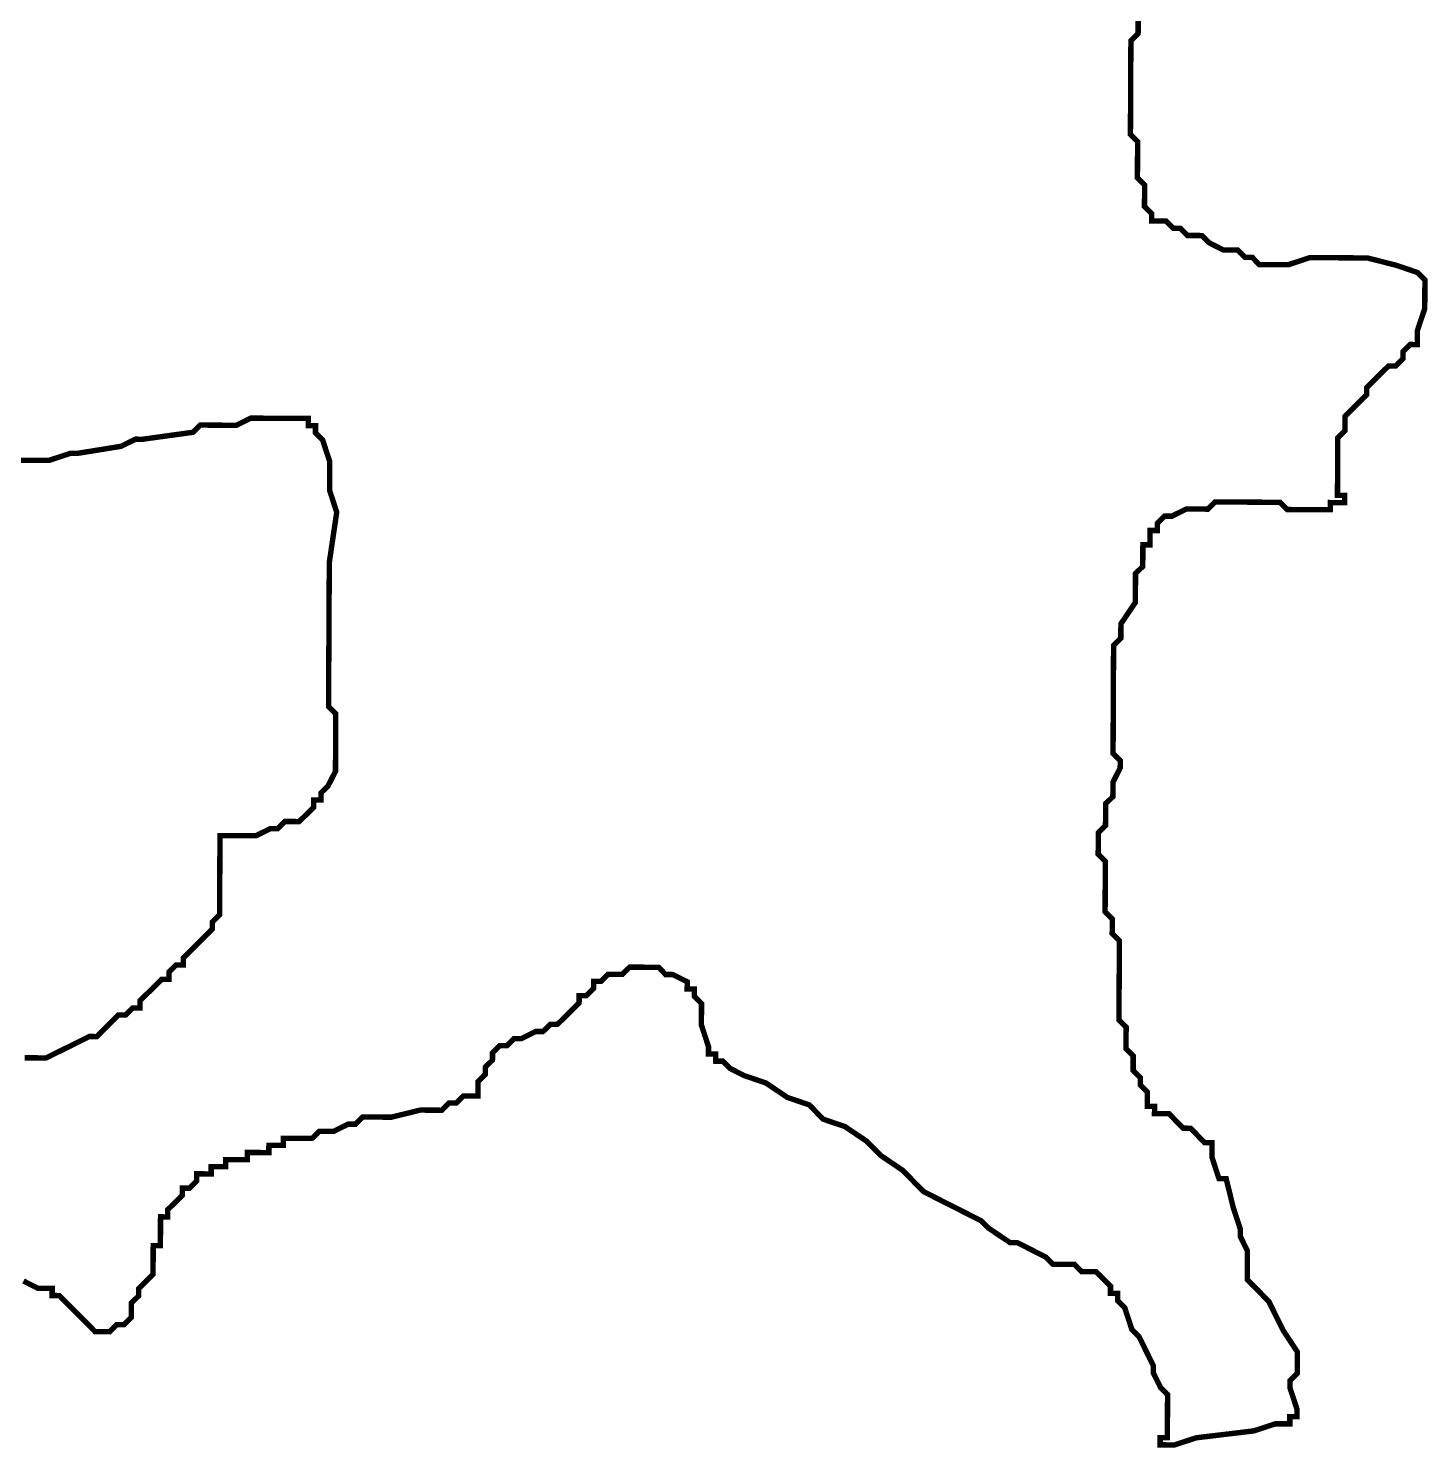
# Model space of a CAD drawing. Header units: metres. Extents: x 290190 to 339802, y 1811045 to 1991312.
# Drawn here: x 322448 to 323232, y 1844868 to 1845663 of the extents above; entities that cross this region are included whole.
import ezdxf

# ---------------------------------------------------------------- set-up
doc = ezdxf.new("R2010")
doc.units = ezdxf.units.M
doc.header["$MEASUREMENT"] = 0
doc.layers.add('HAZARDS LINE', color=1, linetype='Continuous')

msp = doc.modelspace()

# ---------------------------------------------------------------- linework, layer by layer
at = {"layer": 'HAZARDS LINE', "lineweight": 18}
for points in [[(322445.19, 1844961.52, 3.03, 3.03, 0), (322453.24, 1844957.45, 3.03, 3.03, 0), (322457.27, 1844957.43, 3.03, 3.03, 0), (322461.3, 1844957.41, 3.03, 3.03, 0), (322461.28, 1844953.38, 3.03, 3.03, 0), (322465.32, 1844953.36, 3.03, 3.03, 0), (322469.33, 1844949.3, 3.03, 3.03, 0), (322473.35, 1844945.25, 3.03, 3.03, 0), (322477.36, 1844941.2, 3.03, 3.03, 0), (322481.38, 1844937.14, 3.03, 3.03, 0), (322485.39, 1844933.09, 3.03, 3.03, 0), (322489.42, 1844933.07, 3.03, 3.03, 0), (322493.46, 1844933.05, 3.03, 3.03, 0), (322497.51, 1844937.06, 3.03, 3.03, 0), (322501.54, 1844937.04, 3.03, 3.03, 0), (322505.6, 1844941.06, 3.03, 3.03, 0), (322505.62, 1844945.09, 3.03, 3.03, 0), (322505.64, 1844949.13, 3.03, 3.03, 0), (322509.69, 1844953.14, 3.03, 3.03, 0), (322509.71, 1844957.18, 3.03, 3.03, 0), (322513.76, 1844961.19, 3.03, 3.03, 0), (322517.81, 1844965.21, 3.03, 3.03, 0), (322517.83, 1844969.24, 3.03, 3.03, 0), (322517.85, 1844973.28, 3.03, 3.03, 0), (322517.87, 1844977.31, 3.03, 3.03, 0), (322517.89, 1844981.34, 3.03, 3.03, 0), (322521.93, 1844981.33, 3.03, 3.03, 0), (322521.95, 1844985.36, 3.03, 3.03, 0), (322521.96, 1844989.39, 3.03, 3.03, 0), (322521.98, 1844993.43, 3.03, 3.03, 0), (322522, 1844997.46, 3.03, 3.03, 0), (322526.04, 1844997.44, 3.03, 3.03, 0), (322526.06, 1845001.48, 3.03, 3.03, 0), (322530.11, 1845005.49, 3.03, 3.03, 0), (322534.16, 1845009.51, 3.03, 3.03, 0), (322534.18, 1845013.54, 3.03, 3.03, 0), (322538.22, 1845013.52, 3.03, 3.03, 0), (322542.27, 1845017.54, 3.03, 3.03, 0), (322542.29, 1845021.57, 3.03, 3.03, 0), (322546.32, 1845021.55, 3.03, 3.03, 0), (322550.36, 1845021.53, 3.03, 3.03, 0), (322550.38, 1845025.57, 3.03, 3.03, 0), (322554.41, 1845025.55, 3.03, 3.03, 0), (322558.44, 1845025.53, 3.03, 3.03, 0), (322558.46, 1845029.56, 3.03, 3.03, 0), (322562.5, 1845029.54, 3.03, 3.03, 0), (322566.53, 1845029.52, 3.03, 3.03, 0), (322570.56, 1845029.5, 3.03, 3.03, 0), (322570.58, 1845033.54, 3.03, 3.03, 0), (322574.62, 1845033.52, 3.03, 3.03, 0), (322578.65, 1845033.5, 3.03, 3.03, 0), (322582.68, 1845033.48, 3.03, 3.03, 0), (322582.7, 1845037.52, 3.03, 3.03, 0), (322586.74, 1845037.5, 3.03, 3.03, 0), (322590.77, 1845037.48, 3.03, 3.03, 0), (322590.79, 1845041.51, 3.03, 3.03, 0), (322594.82, 1845041.49, 3.03, 3.03, 0), (322598.86, 1845041.47, 3.03, 3.03, 0), (322606.93, 1845041.43, 3.03, 3.03, 0), (322610.98, 1845045.45, 3.03, 3.03, 0), (322615.01, 1845045.43, 3.03, 3.03, 0), (322619.05, 1845045.41, 3.03, 3.03, 0), (322627.13, 1845049.4, 3.03, 3.03, 0), (322631.17, 1845049.39, 3.03, 3.03, 0), (322635.22, 1845053.4, 3.03, 3.03, 0), (322639.25, 1845053.38, 3.03, 3.03, 0), (322643.29, 1845053.36, 3.03, 3.03, 0), (322651.35, 1845053.32, 3.03, 3.03, 0), (322667.51, 1845057.28, 3.03, 3.03, 0), (322675.58, 1845057.24, 3.03, 3.03, 0), (322679.61, 1845057.22, 3.03, 3.03, 0), (322683.66, 1845061.24, 3.03, 3.03, 0), (322687.7, 1845061.22, 3.03, 3.03, 0), (322691.75, 1845065.23, 3.03, 3.03, 0), (322695.78, 1845065.21, 3.03, 3.03, 0), (322699.82, 1845065.19, 3.03, 3.03, 0), (322699.84, 1845069.23, 3.03, 3.03, 0), (322699.86, 1845073.26, 3.03, 3.03, 0), (322703.91, 1845077.28, 3.03, 3.03, 0), (322703.93, 1845081.31, 3.03, 3.03, 0), (322707.98, 1845085.33, 3.03, 3.03, 0), (322708, 1845089.36, 3.03, 3.03, 0), (322712.05, 1845093.37, 3.03, 3.03, 0), (322716.09, 1845093.36, 3.03, 3.03, 0), (322720.14, 1845097.37, 3.03, 3.03, 0), (322724.18, 1845097.35, 3.03, 3.03, 0), (322732.26, 1845101.35, 3.03, 3.03, 0), (322736.3, 1845101.33, 3.03, 3.03, 0), (322740.35, 1845105.34, 3.03, 3.03, 0), (322744.38, 1845105.32, 3.03, 3.03, 0), (322748.44, 1845109.34, 3.03, 3.03, 0), (322752.49, 1845113.35, 3.03, 3.03, 0), (322756.54, 1845117.37, 3.03, 3.03, 0), (322756.56, 1845121.4, 3.03, 3.03, 0), (322760.6, 1845121.38, 3.03, 3.03, 0), (322764.65, 1845125.4, 3.03, 3.03, 0), (322764.67, 1845129.43, 3.03, 3.03, 0), (322768.7, 1845129.41, 3.03, 3.03, 0), (322772.75, 1845133.43, 3.03, 3.03, 0), (322776.79, 1845133.41, 3.03, 3.03, 0), (322780.82, 1845133.39, 3.03, 3.03, 0), (322784.88, 1845137.4, 3.03, 3.03, 0), (322788.91, 1845137.38, 3.03, 3.03, 0), (322796.98, 1845137.34, 3.03, 3.03, 0), (322801.01, 1845137.33, 3.03, 3.03, 0), (322805.02, 1845133.27, 3.03, 3.03, 0), (322809.06, 1845133.25, 3.03, 3.03, 0), (322817.11, 1845129.18, 3.03, 3.03, 0), (322817.09, 1845125.14, 3.03, 3.03, 0), (322821.12, 1845125.13, 3.03, 3.03, 0), (322821.1, 1845121.09, 3.03, 3.03, 0), (322825.12, 1845117.04, 3.03, 3.03, 0), (322825.1, 1845113, 3.03, 3.03, 0), (322825.06, 1845104.93, 3.03, 3.03, 0), (322829.03, 1845092.81, 3.03, 3.03, 0), (322829.01, 1845088.78, 3.03, 3.03, 0), (322833.05, 1845088.76, 3.03, 3.03, 0), (322833.03, 1845084.72, 3.03, 3.03, 0), (322837.06, 1845084.7, 3.03, 3.03, 0), (322841.08, 1845080.65, 3.03, 3.03, 0), (322849.12, 1845076.58, 3.03, 3.03, 0), (322861.21, 1845072.48, 3.03, 3.03, 0), (322873.27, 1845064.36, 3.03, 3.03, 0), (322885.35, 1845060.26, 3.03, 3.03, 0), (322893.38, 1845052.16, 3.03, 3.03, 0), (322905.46, 1845048.06, 3.03, 3.03, 0), (322917.52, 1845039.94, 3.03, 3.03, 0), (322925.55, 1845031.83, 3.03, 3.03, 0), (322937.61, 1845023.7, 3.03, 3.03, 0), (322941.63, 1845019.65, 3.03, 3.03, 0), (322945.64, 1845015.6, 3.03, 3.03, 0), (322949.66, 1845011.54, 3.03, 3.03, 0), (322957.7, 1845007.47, 3.03, 3.03, 0), (322965.75, 1845003.4, 3.03, 3.03, 0), (322973.8, 1844999.32, 3.03, 3.03, 0), (322981.85, 1844995.25, 3.03, 3.03, 0), (322985.86, 1844991.2, 3.03, 3.03, 0), (322997.92, 1844983.07, 3.03, 3.03, 0), (323001.96, 1844983.05, 3.03, 3.03, 0), (323010.01, 1844978.98, 3.03, 3.03, 0), (323018.05, 1844974.9, 3.03, 3.03, 0), (323022.07, 1844970.85, 3.03, 3.03, 0), (323030.14, 1844970.81, 3.03, 3.03, 0), (323034.17, 1844970.79, 3.03, 3.03, 0), (323038.18, 1844966.74, 3.03, 3.03, 0), (323042.22, 1844966.72, 3.03, 3.03, 0), (323046.25, 1844966.7, 3.03, 3.03, 0), (323050.27, 1844962.64, 3.03, 3.03, 0), (323054.28, 1844958.59, 3.03, 3.03, 0), (323054.26, 1844954.56, 3.03, 3.03, 0), (323058.29, 1844954.54, 3.03, 3.03, 0), (323058.27, 1844950.5, 3.03, 3.03, 0), (323062.29, 1844946.45, 3.03, 3.03, 0), (323066.26, 1844934.33, 3.03, 3.03, 0), (323070.28, 1844930.27, 3.03, 3.03, 0), (323078.27, 1844914.1, 3.03, 3.03, 0), (323078.25, 1844910.06, 3.03, 3.03, 0), (323082.24, 1844901.97, 3.03, 3.03, 0), (323086.26, 1844897.92, 3.03, 3.03, 0), (323086.24, 1844893.89, 3.03, 3.03, 0), (323086.22, 1844889.85, 3.03, 3.03, 0), (323086.2, 1844885.82, 3.03, 3.03, 0), (323086.18, 1844881.78, 3.03, 3.03, 0), (323086.16, 1844877.75, 3.03, 3.03, 0), (323086.14, 1844873.71, 3.03, 3.03, 0), (323082.11, 1844873.73, 3.03, 3.03, 0), (323082.09, 1844869.7, 3.03, 3.03, 0), (323086.12, 1844869.68, 3.03, 3.03, 0), (323090.16, 1844869.66, 3.03, 3.03, 0), (323102.28, 1844873.64, 3.03, 3.03, 0), (323134.57, 1844877.51, 3.03, 3.03, 0), (323146.69, 1844881.49, 3.03, 3.03, 0), (323150.72, 1844881.47, 3.03, 3.03, 0), (323154.75, 1844881.45, 3.03, 3.03, 0), (323154.77, 1844885.49, 3.03, 3.03, 0), (323158.81, 1844885.47, 3.03, 3.03, 0), (323158.83, 1844889.5, 3.03, 3.03, 0), (323154.85, 1844901.62, 3.03, 3.03, 0), (323154.87, 1844905.66, 3.03, 3.03, 0), (323158.92, 1844909.67, 3.03, 3.03, 0), (323158.94, 1844913.71, 3.03, 3.03, 0), (323158.96, 1844917.74, 3.03, 3.03, 0), (323158.98, 1844921.78, 3.03, 3.03, 0), (323150.97, 1844933.92, 3.03, 3.03, 0), (323146.98, 1844942.01, 3.03, 3.03, 0), (323142.98, 1844950.09, 3.03, 3.03, 0), (323138.97, 1844954.15, 3.03, 3.03, 0), (323134.95, 1844958.2, 3.03, 3.03, 0), (323130.94, 1844962.26, 3.03, 3.03, 0), (323130.96, 1844966.29, 3.03, 3.03, 0), (323130.98, 1844970.32, 3.03, 3.03, 0), (323131.02, 1844978.39, 3.03, 3.03, 0), (323127.02, 1844986.48, 3.03, 3.03, 0), (323127.04, 1844990.52, 3.03, 3.03, 0), (323123.07, 1845002.64, 3.03, 3.03, 0), (323119.11, 1845018.79, 3.03, 3.03, 0), (323115.08, 1845018.81, 3.03, 3.03, 0), (323111.1, 1845030.94, 3.03, 3.03, 0), (323111.12, 1845034.97, 3.03, 3.03, 0), (323111.14, 1845039.01, 3.03, 3.03, 0), (323107.11, 1845039.03, 3.03, 3.03, 0), (323103.09, 1845043.08, 3.03, 3.03, 0), (323099.08, 1845047.13, 3.03, 3.03, 0), (323095.04, 1845047.15, 3.03, 3.03, 0), (323087.02, 1845055.26, 3.03, 3.03, 0), (323082.98, 1845055.28, 3.03, 3.03, 0), (323078.95, 1845055.3, 3.03, 3.03, 0), (323078.97, 1845059.33, 3.03, 3.03, 0), (323074.93, 1845059.35, 3.03, 3.03, 0), (323074.95, 1845063.39, 3.03, 3.03, 0), (323074.97, 1845067.42, 3.03, 3.03, 0), (323070.96, 1845071.47, 3.03, 3.03, 0), (323070.98, 1845075.51, 3.03, 3.03, 0), (323066.96, 1845079.56, 3.03, 3.03, 0), (323066.98, 1845083.6, 3.03, 3.03, 0), (323067, 1845087.63, 3.03, 3.03, 0), (323062.99, 1845091.69, 3.03, 3.03, 0), (323063.01, 1845095.72, 3.03, 3.03, 0), (323063.03, 1845099.75, 3.03, 3.03, 0), (323063.05, 1845103.79, 3.03, 3.03, 0), (323059.03, 1845107.84, 3.03, 3.03, 0), (323059.07, 1845115.91, 3.03, 3.03, 0), (323059.09, 1845119.95, 3.03, 3.03, 0), (323059.15, 1845132.05, 3.03, 3.03, 0), (323059.19, 1845140.12, 3.03, 3.03, 0), (323059.21, 1845144.15, 3.03, 3.03, 0), (323059.23, 1845148.19, 3.03, 3.03, 0), (323059.25, 1845152.22, 3.03, 3.03, 0), (323055.23, 1845156.27, 3.03, 3.03, 0), (323055.27, 1845164.34, 3.03, 3.03, 0), (323051.26, 1845168.4, 3.03, 3.03, 0), (323051.31, 1845180.5, 3.03, 3.03, 0), (323051.33, 1845184.53, 3.03, 3.03, 0), (323051.35, 1845188.57, 3.03, 3.03, 0), (323051.37, 1845192.6, 3.03, 3.03, 0), (323051.39, 1845196.64, 3.03, 3.03, 0), (323047.38, 1845200.69, 3.03, 3.03, 0), (323047.4, 1845204.73, 3.03, 3.03, 0), (323047.42, 1845208.76, 3.03, 3.03, 0), (323047.44, 1845212.79, 3.03, 3.03, 0), (323051.49, 1845216.81, 3.03, 3.03, 0), (323051.51, 1845220.84, 3.03, 3.03, 0), (323051.53, 1845224.88, 3.03, 3.03, 0), (323051.55, 1845228.91, 3.03, 3.03, 0), (323055.6, 1845232.93, 3.03, 3.03, 0), (323055.62, 1845236.96, 3.03, 3.03, 0), (323055.64, 1845241, 3.03, 3.03, 0), (323059.71, 1845249.04, 3.03, 3.03, 0), (323059.73, 1845253.08, 3.03, 3.03, 0), (323055.72, 1845257.13, 3.03, 3.03, 0), (323055.74, 1845261.17, 3.03, 3.03, 0), (323055.76, 1845265.2, 3.03, 3.03, 0), (323055.78, 1845269.24, 3.03, 3.03, 0), (323055.79, 1845273.27, 3.03, 3.03, 0), (323055.81, 1845277.3, 3.03, 3.03, 0), (323055.83, 1845281.34, 3.03, 3.03, 0), (323055.85, 1845285.37, 3.03, 3.03, 0), (323055.87, 1845289.41, 3.03, 3.03, 0), (323055.89, 1845293.44, 3.03, 3.03, 0), (323055.91, 1845297.48, 3.03, 3.03, 0), (323055.93, 1845301.51, 3.03, 3.03, 0), (323055.95, 1845305.55, 3.03, 3.03, 0), (323055.97, 1845309.58, 3.03, 3.03, 0), (323055.99, 1845313.61, 3.03, 3.03, 0), (323056.01, 1845317.65, 3.03, 3.03, 0), (323060.06, 1845321.66, 3.03, 3.03, 0), (323060.08, 1845325.7, 3.03, 3.03, 0), (323060.1, 1845329.73, 3.03, 3.03, 0), (323068.23, 1845341.8, 3.03, 3.03, 0), (323068.25, 1845345.83, 3.03, 3.03, 0), (323068.26, 1845349.86, 3.03, 3.03, 0), (323068.28, 1845353.9, 3.03, 3.03, 0), (323068.3, 1845357.93, 3.03, 3.03, 0), (323072.36, 1845361.95, 3.03, 3.03, 0), (323072.38, 1845365.98, 3.03, 3.03, 0), (323072.4, 1845370.02, 3.03, 3.03, 0), (323072.42, 1845374.05, 3.03, 3.03, 0), (323076.45, 1845374.03, 3.03, 3.03, 0), (323076.47, 1845378.07, 3.03, 3.03, 0), (323076.49, 1845382.1, 3.03, 3.03, 0), (323080.52, 1845382.08, 3.03, 3.03, 0), (323080.54, 1845386.12, 3.03, 3.03, 0), (323084.59, 1845390.13, 3.03, 3.03, 0), (323088.63, 1845390.11, 3.03, 3.03, 0), (323096.71, 1845394.11, 3.03, 3.03, 0), (323100.75, 1845394.09, 3.03, 3.03, 0), (323104.78, 1845394.07, 3.03, 3.03, 0), (323108.82, 1845394.05, 3.03, 3.03, 0), (323112.87, 1845398.06, 3.03, 3.03, 0), (323116.9, 1845398.04, 3.03, 3.03, 0), (323120.94, 1845398.02, 3.03, 3.03, 0), (323124.97, 1845398.01, 3.03, 3.03, 0), (323129, 1845397.99, 3.03, 3.03, 0), (323133.04, 1845397.97, 3.03, 3.03, 0), (323137.07, 1845397.95, 3.03, 3.03, 0), (323141.11, 1845397.93, 3.03, 3.03, 0), (323145.14, 1845397.91, 3.03, 3.03, 0), (323149.17, 1845397.89, 3.03, 3.03, 0), (323153.19, 1845393.84, 3.03, 3.03, 0), (323157.22, 1845393.82, 3.03, 3.03, 0), (323161.25, 1845393.8, 3.03, 3.03, 0), (323165.29, 1845393.78, 3.03, 3.03, 0), (323169.32, 1845393.76, 3.03, 3.03, 0), (323173.36, 1845393.74, 3.03, 3.03, 0), (323177.39, 1845393.72, 3.03, 3.03, 0), (323177.41, 1845397.75, 3.03, 3.03, 0), (323181.44, 1845397.73, 3.03, 3.03, 0), (323185.48, 1845397.71, 3.03, 3.03, 0), (323185.5, 1845401.75, 3.03, 3.03, 0), (323181.46, 1845401.77, 3.03, 3.03, 0), (323181.48, 1845405.8, 3.03, 3.03, 0), (323181.5, 1845409.84, 3.03, 3.03, 0), (323181.52, 1845413.87, 3.03, 3.03, 0), (323181.54, 1845417.91, 3.03, 3.03, 0), (323181.56, 1845421.94, 3.03, 3.03, 0), (323181.58, 1845425.97, 3.03, 3.03, 0), (323181.6, 1845430.01, 3.03, 3.03, 0), (323181.62, 1845434.04, 3.03, 3.03, 0), (323185.67, 1845438.06, 3.03, 3.03, 0), (323185.69, 1845442.09, 3.03, 3.03, 0), (323185.71, 1845446.13, 3.03, 3.03, 0), (323189.76, 1845450.14, 3.03, 3.03, 0), (323193.82, 1845454.16, 3.03, 3.03, 0), (323197.87, 1845458.17, 3.03, 3.03, 0), (323197.89, 1845462.21, 3.03, 3.03, 0), (323201.94, 1845466.22, 3.03, 3.03, 0), (323205.99, 1845470.24, 3.03, 3.03, 0), (323210.05, 1845474.25, 3.03, 3.03, 0), (323214.08, 1845474.23, 3.03, 3.03, 0), (323218.13, 1845478.25, 3.03, 3.03, 0), (323218.15, 1845482.28, 3.03, 3.03, 0), (323222.21, 1845486.3, 3.03, 3.03, 0), (323226.24, 1845486.28, 3.03, 3.03, 0), (323226.28, 1845494.34, 3.03, 3.03, 0), (323230.37, 1845506.43, 3.03, 3.03, 0), (323230.41, 1845514.5, 3.03, 3.03, 0), (323230.45, 1845522.57, 3.03, 3.03, 0), (323226.43, 1845526.62, 3.03, 3.03, 0), (323214.35, 1845530.71, 3.03, 3.03, 0), (323198.24, 1845534.82, 3.03, 3.03, 0), (323186.14, 1845534.88, 3.03, 3.03, 0), (323182.1, 1845534.9, 3.03, 3.03, 0), (323178.07, 1845534.92, 3.03, 3.03, 0), (323174.04, 1845534.94, 3.03, 3.03, 0), (323170, 1845534.96, 3.03, 3.03, 0), (323165.97, 1845534.98, 3.03, 3.03, 0), (323153.85, 1845531, 3.03, 3.03, 0), (323149.81, 1845531.02, 3.03, 3.03, 0), (323145.78, 1845531.04, 3.03, 3.03, 0), (323141.75, 1845531.06, 3.03, 3.03, 0), (323137.71, 1845531.08, 3.03, 3.03, 0), (323133.7, 1845535.13, 3.03, 3.03, 0), (323129.66, 1845535.15, 3.03, 3.03, 0), (323125.65, 1845539.21, 3.03, 3.03, 0), (323121.62, 1845539.23, 3.03, 3.03, 0), (323117.58, 1845539.25, 3.03, 3.03, 0), (323109.53, 1845543.32, 3.03, 3.03, 0), (323105.52, 1845547.37, 3.03, 3.03, 0), (323097.45, 1845547.41, 3.03, 3.03, 0), (323093.44, 1845551.47, 3.03, 3.03, 0), (323089.4, 1845551.49, 3.03, 3.03, 0), (323085.39, 1845555.54, 3.03, 3.03, 0), (323081.36, 1845555.56, 3.03, 3.03, 0), (323077.32, 1845555.58, 3.03, 3.03, 0), (323077.34, 1845559.61, 3.03, 3.03, 0), (323073.33, 1845563.67, 3.03, 3.03, 0), (323073.35, 1845567.7, 3.03, 3.03, 0), (323073.37, 1845571.74, 3.03, 3.03, 0), (323073.39, 1845575.77, 3.03, 3.03, 0), (323069.37, 1845579.82, 3.03, 3.03, 0), (323069.39, 1845583.86, 3.03, 3.03, 0), (323069.41, 1845587.89, 3.03, 3.03, 0), (323069.43, 1845591.93, 3.03, 3.03, 0), (323069.45, 1845595.96, 3.03, 3.03, 0), (323069.47, 1845600, 3.03, 3.03, 0), (323065.45, 1845604.05, 3.03, 3.03, 0), (323065.47, 1845608.08, 3.03, 3.03, 0), (323065.49, 1845612.12, 3.03, 3.03, 0), (323065.51, 1845616.15, 3.03, 3.03, 0), (323065.53, 1845620.19, 3.03, 3.03, 0), (323065.55, 1845624.22, 3.03, 3.03, 0), (323065.57, 1845628.26, 3.03, 3.03, 0), (323065.59, 1845632.29, 3.03, 3.03, 0), (323065.61, 1845636.32, 3.03, 3.03, 0), (323065.63, 1845640.36, 3.03, 3.03, 0), (323065.65, 1845644.39, 3.03, 3.03, 0), (323065.67, 1845648.43, 3.03, 3.03, 0), (323065.69, 1845652.46, 3.03, 3.03, 0), (323065.71, 1845656.5, 3.03, 3.03, 0), (323069.76, 1845660.51, 3.03, 3.03, 0), (323069.78, 1845664.54, 3.03, 3.03, 0), (323069.8, 1845668.58, 3.03, 3.03, 0)], [(322443.37, 1845421.46, 3.03, 3.03, 0), (322447.4, 1845421.44, 3.03, 3.03, 0), (322451.44, 1845421.42, 3.03, 3.03, 0), (322455.47, 1845421.4, 3.03, 3.03, 0), (322459.5, 1845421.38, 3.03, 3.03, 0), (322471.62, 1845425.36, 3.03, 3.03, 0), (322475.66, 1845425.34, 3.03, 3.03, 0), (322499.88, 1845429.26, 3.03, 3.03, 0), (322507.97, 1845433.25, 3.03, 3.03, 0), (322512, 1845433.23, 3.03, 3.03, 0), (322540.26, 1845437.13, 3.03, 3.03, 0), (322544.31, 1845441.15, 3.03, 3.03, 0), (322548.34, 1845441.13, 3.03, 3.03, 0), (322552.38, 1845441.11, 3.03, 3.03, 0), (322564.48, 1845441.05, 3.03, 3.03, 0), (322572.56, 1845445.04, 3.03, 3.03, 0), (322584.67, 1845444.99, 3.03, 3.03, 0), (322588.7, 1845444.97, 3.03, 3.03, 0), (322592.73, 1845444.95, 3.03, 3.03, 0), (322596.77, 1845444.93, 3.03, 3.03, 0), (322600.8, 1845444.91, 3.03, 3.03, 0), (322604.83, 1845444.89, 3.03, 3.03, 0), (322604.81, 1845440.85, 3.03, 3.03, 0), (322608.85, 1845440.83, 3.03, 3.03, 0), (322608.83, 1845436.8, 3.03, 3.03, 0), (322612.84, 1845432.75, 3.03, 3.03, 0), (322616.82, 1845420.62, 3.03, 3.03, 0), (322616.74, 1845404.49, 3.03, 3.03, 0), (322620.72, 1845392.36, 3.03, 3.03, 0), (322616.55, 1845364.14, 3.03, 3.03, 0), (322616.53, 1845360.11, 3.03, 3.03, 0), (322616.51, 1845356.07, 3.03, 3.03, 0), (322616.49, 1845352.04, 3.03, 3.03, 0), (322616.47, 1845348.01, 3.03, 3.03, 0), (322616.45, 1845343.97, 3.03, 3.03, 0), (322616.43, 1845339.94, 3.03, 3.03, 0), (322616.41, 1845335.9, 3.03, 3.03, 0), (322616.33, 1845319.76, 3.03, 3.03, 0), (322616.31, 1845315.73, 3.03, 3.03, 0), (322616.27, 1845307.66, 3.03, 3.03, 0), (322616.26, 1845303.63, 3.03, 3.03, 0), (322616.24, 1845299.59, 3.03, 3.03, 0), (322616.2, 1845291.52, 3.03, 3.03, 0), (322616.18, 1845287.49, 3.03, 3.03, 0), (322616.16, 1845283.46, 3.03, 3.03, 0), (322620.17, 1845279.4, 3.03, 3.03, 0), (322620.15, 1845275.37, 3.03, 3.03, 0), (322620.13, 1845271.33, 3.03, 3.03, 0), (322620.08, 1845259.23, 3.03, 3.03, 0), (322620.06, 1845255.2, 3.03, 3.03, 0), (322620.04, 1845251.16, 3.03, 3.03, 0), (322620.02, 1845247.13, 3.03, 3.03, 0), (322615.94, 1845239.08, 3.03, 3.03, 0), (322611.89, 1845235.06, 3.03, 3.03, 0), (322611.87, 1845231.03, 3.03, 3.03, 0), (322607.84, 1845231.05, 3.03, 3.03, 0), (322607.82, 1845227.01, 3.03, 3.03, 0), (322603.77, 1845223, 3.03, 3.03, 0), (322599.71, 1845218.98, 3.03, 3.03, 0), (322595.68, 1845219, 3.03, 3.03, 0), (322591.65, 1845219.02, 3.03, 3.03, 0), (322587.59, 1845215.01, 3.03, 3.03, 0), (322583.56, 1845215.03, 3.03, 3.03, 0), (322575.47, 1845211.03, 3.03, 3.03, 0), (322571.44, 1845211.05, 3.03, 3.03, 0), (322563.37, 1845211.09, 3.03, 3.03, 0), (322559.34, 1845211.11, 3.03, 3.03, 0), (322555.3, 1845211.13, 3.03, 3.03, 0), (322555.28, 1845207.09, 3.03, 3.03, 0), (322555.26, 1845203.06, 3.03, 3.03, 0), (322555.24, 1845199.03, 3.03, 3.03, 0), (322555.19, 1845186.92, 3.03, 3.03, 0), (322555.15, 1845178.85, 3.03, 3.03, 0), (322555.11, 1845170.78, 3.03, 3.03, 0), (322555.09, 1845166.75, 3.03, 3.03, 0), (322551.04, 1845162.74, 3.03, 3.03, 0), (322551.02, 1845158.7, 3.03, 3.03, 0), (322546.96, 1845154.69, 3.03, 3.03, 0), (322542.91, 1845150.67, 3.03, 3.03, 0), (322538.86, 1845146.66, 3.03, 3.03, 0), (322534.8, 1845142.64, 3.03, 3.03, 0), (322534.78, 1845138.61, 3.03, 3.03, 0), (322530.75, 1845138.63, 3.03, 3.03, 0), (322526.7, 1845134.61, 3.03, 3.03, 0), (322526.68, 1845130.58, 3.03, 3.03, 0), (322522.64, 1845130.6, 3.03, 3.03, 0), (322518.59, 1845126.58, 3.03, 3.03, 0), (322514.54, 1845122.57, 3.03, 3.03, 0), (322510.49, 1845118.55, 3.03, 3.03, 0), (322510.47, 1845114.52, 3.03, 3.03, 0), (322506.43, 1845114.54, 3.03, 3.03, 0), (322502.38, 1845110.52, 3.03, 3.03, 0), (322498.35, 1845110.54, 3.03, 3.03, 0), (322494.29, 1845106.53, 3.03, 3.03, 0), (322490.24, 1845102.51, 3.03, 3.03, 0), (322486.19, 1845098.5, 3.03, 3.03, 0), (322482.15, 1845098.52, 3.03, 3.03, 0), (322465.98, 1845090.52, 3.03, 3.03, 0), (322457.89, 1845086.53, 3.03, 3.03, 0), (322453.86, 1845086.55, 3.03, 3.03, 0), (322449.82, 1845086.57, 3.03, 3.03, 0), (322445.79, 1845086.59, 3.03, 3.03, 0)]]:
    msp.add_lwpolyline(points, format="xyseb", dxfattribs=at)

doc.saveas('drawing.dxf')
